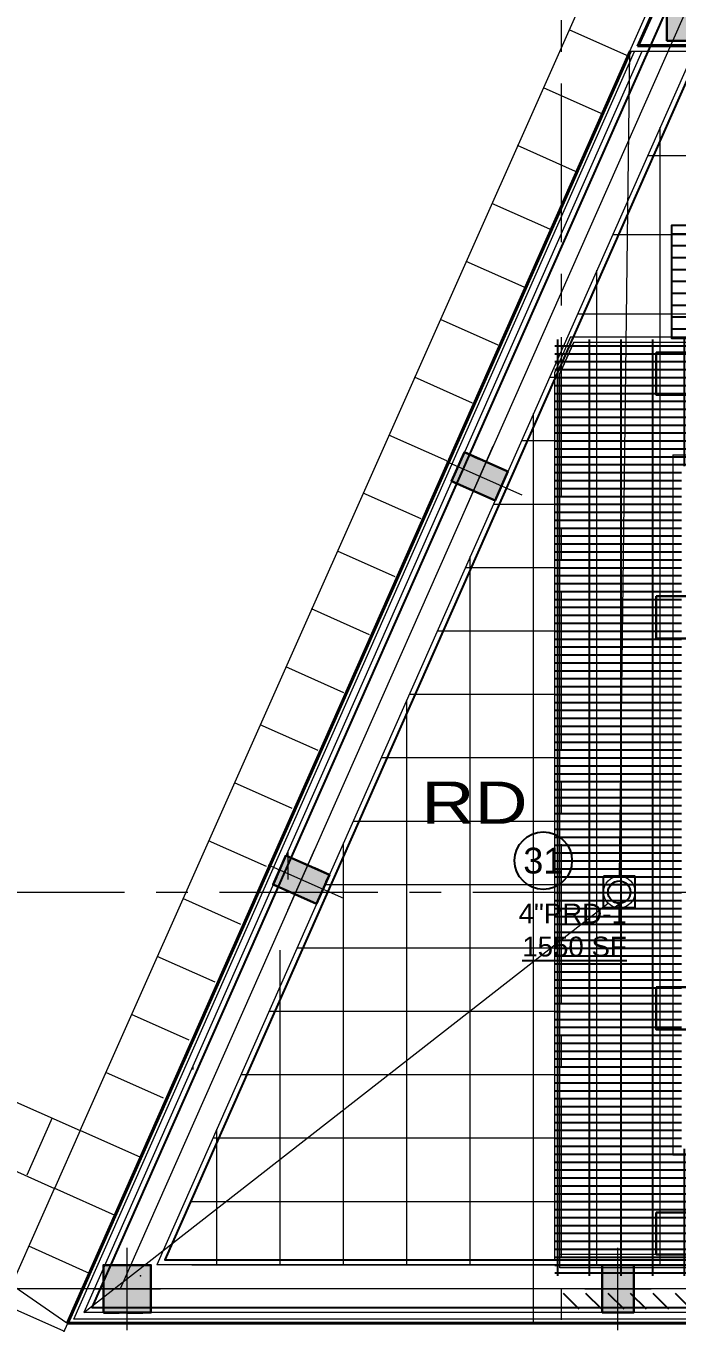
# Model space of a CAD drawing. Header units: inches. Extents: x -26500 to -19489, y -3216 to 2257.
# Drawn here: x -24143.8 to -23897.1, y 204 to 695.1 of the extents above; entities that cross this region are included whole.
import ezdxf
from ezdxf import colors
from ezdxf.entities.mleader import LeaderData, LeaderLine
from ezdxf.enums import TextEntityAlignment as Align
from ezdxf.math import Vec2, Vec3

# ---------------------------------------------------------------- set-up
doc = ezdxf.new("R2010")
doc.units = ezdxf.units.IN
doc.header["$LTSCALE"] = 48
doc.header["$MEASUREMENT"] = 0
doc.linetypes.add('A113$0$CENTER', pattern=[2, 1.25, -0.25, 0.25, -0.25])
doc.linetypes.add('NB - PH Mezzanine_plan$0$HIDDEN2', pattern=[0.1875, 0.125, -0.0625])
for name, color, linetype in [('A113$0$63', 8, 'Continuous'), ('A113$0$A roof pave', 8, 'Continuous'), ('A113$0$A-ANNO-PATT-13-14', 8, 'Continuous'), ('A113$0$A-COLS-COL13X', 8, 'Continuous'), ('A113$0$A-COLS-COLS13-14', 8, 'Continuous'), ('A113$0$A-FLOR-CATWALK', 8, 'Continuous'), ('A113$0$A-FLOR-CURB', 8, 'Continuous'), ('A113$0$A-GRID-GRD13-14', 8, 'Continuous'), ('A113$0$A-GRID-GRDP0-15', 8, 'Continuous'), ('A113$0$A-WALL-FULL-EXTR', 8, 'Continuous'), ('A113$0$bp113 - A-ROOF-CRTS', 8, 'Continuous'), ('A113$0$bp113 - A-ROOF-RFDR', 8, 'Continuous'), ('A113$0$Level 21', 8, 'Continuous'), ('A113$0$Level 32', 8, 'Continuous'), ('A113$0$S-BEAM-BELOW', 8, 'Continuous'), ('M2113$0$M-CONCRETE PAD', 8, 'Continuous'), ('M2113$0$M-HVAC-EQPM-CT', 8, 'Continuous'), ('M2113$0$M-HVAC-EQPM-HATCH', 8, 'Continuous'), ('NB - PH Mezzanine_plan$0$stcbeams', 1, 'NB - PH Mezzanine_plan$0$HIDDEN2'), ('NB - PH Mezzanine_plan$0$STCCOLS1', 1, 'NB - PH Mezzanine_plan$0$HIDDEN2'), ('P-Anno', 6, 'Continuous'), ('P-Anno-Symb @ 96', 6, 'Continuous'), ('P-Pipe-Ftng', 134, 'Continuous'), ('XREF', 7, 'Continuous')]:
    doc.layers.add(name, color=color, linetype=linetype)
doc.styles.add('A113$0$style-Arial', font='arial.ttf')
doc.styles.add('MAMEP ANNO', font='arial.ttf', dxfattribs={"height": 0.078125})
doc.styles.get("Standard").update_dxf_attribs({"font": 'simplex.shx'})

# ---------------------------------------------------------------- blocks, each defined once
blk = doc.blocks.new('A113')
at = {"layer": 'A113$0$A roof pave', "lineweight": 13, "transparency": 33554687}
for p, q in [((-24123.23, 276.92, -2660.42), (-23762.45, 1088.27, -2660.42)), ((-24309.33, 359.32, -2660.42), (-24123.23, 276.92, -2660.42)), ((-24319.08, 337.39, -2660.42), (-24132.98, 254.99, -2660.42)), ((-24162.23, 189.2, -2660.42), (-24132.98, 254.99, -2660.42))]:
    blk.add_line(p, q, dxfattribs=at)
at = {"layer": 'A113$0$A roof pave', "lineweight": 0, "transparency": 33554687}
for p, q in [((-23916.1, 683.86, -2660.42), (-23938.03, 693.61, -2660.42)), ((-23925.86, 661.93, -2660.42), (-23947.78, 671.69, -2660.42)), ((-23903.5, 225.93, -2660.42), (-23903.5, 656.79, -2660.42)), ((-23935.61, 640, -2660.42), (-23957.54, 649.76, -2660.42)), ((-23561.5, 645.94, -2660.42), (-23908.3, 645.94, -2660.42)), ((-23945.37, 618.08, -2660.42), (-23967.29, 627.83, -2660.42)), ((-23880.23, 615.94, -2660.42), (-23921.58, 615.94, -2660.42)), ((-23955.12, 596.15, -2660.42), (-23977.05, 605.9, -2660.42)), ((-23927.5, 225.94, -2660.42), (-23927.5, 602.59, -2660.42)), ((-23880.23, 585.94, -2660.42), (-23934.87, 585.94, -2660.42)), ((-23964.88, 574.22, -2660.42), (-23986.8, 583.98, -2660.42)), ((-23974.63, 552.29, -2660.42), (-23996.56, 562.05, -2660.42)), ((-23561.5, 561.94, -2660.42), (-23945.49, 561.94, -2660.42)), ((-23951.5, 204, -2660.42), (-23951.5, 548.38, -2660.42)), ((-23984.39, 530.36, -2660.42), (-24006.32, 540.12, -2660.42)), ((-23561.5, 537.94, -2660.42), (-23956.12, 537.94, -2660.42)), ((-23994.14, 508.44, -2660.42), (-24016.07, 518.19, -2660.42)), ((-23898.75, 513.94, -2660.42), (-23966.75, 513.94, -2660.42)), ((-24003.9, 486.51, -2660.42), (-24025.83, 496.26, -2660.42)), ((-23975.5, 225.94, -2660.42), (-23975.5, 494.18, -2660.42)), ((-23898.75, 489.94, -2660.42), (-23977.37, 489.94, -2660.42)), ((-24013.65, 464.58, -2660.42), (-24035.58, 474.34, -2660.42)), ((-23903.5, 465.94, -2660.42), (-23988, 465.94, -2660.42)), ((-24023.41, 442.65, -2660.42), (-24045.34, 452.41, -2660.42)), ((-23999.5, 225.94, -2660.42), (-23999.5, 439.98, -2660.42)), ((-23898.75, 441.94, -2660.42), (-23998.63, 441.94, -2660.42)), ((-24033.16, 420.72, -2660.42), (-24055.09, 430.48, -2660.42)), ((-23898.75, 417.94, -2660.42), (-24009.25, 417.94, -2660.42)), ((-24042.92, 398.8, -2660.42), (-24064.85, 408.55, -2660.42)), ((-23903.5, 393.94, -2660.42), (-24019.88, 393.94, -2660.42)), ((-24052.68, 376.87, -2660.42), (-24074.6, 386.62, -2660.42)), ((-24023.5, 225.94, -2660.42), (-24023.5, 385.77, -2660.42)), ((-24044.56, 382.65, -2660.42), (-24044.56, 371.95, -2660.42)), ((-23903.5, 369.94, -2660.42), (-24030.51, 369.94, -2660.42)), ((-24062.43, 354.94, -2660.42), (-24084.36, 364.7, -2660.42)), ((-24047.5, 225.94, -2660.42), (-24047.5, 345.12, -2660.42)), ((-23898.75, 345.94, -2660.42), (-24041.13, 345.94, -2660.42)), ((-24072.19, 333.01, -2660.42), (-24094.11, 342.77, -2660.42)), ((-24047.5, 225.94, -2660.42), (-24047.5, 331.57, -2660.42)), ((-24081.94, 311.09, -2660.42), (-24103.87, 320.84, -2660.42)), ((-23898.75, 321.94, -2660.42), (-24051.76, 321.94, -2660.42)), ((-24080.56, 301.35, -2660.42), (-24080.56, 299.95, -2660.42)), ((-24091.7, 289.16, -2660.42), (-24113.62, 298.91, -2660.42)), ((-23898.75, 297.94, -2660.42), (-24062.39, 297.94, -2660.42)), ((-24133.91, 281.65, -2660.42), (-24143.53, 259.99, -2660.42)), ((-24123.23, 276.91, -2660.42), (-24132.97, 254.98, -2660.42)), ((-24100.27, 266.7, -2660.42), (-24123.23, 276.92, -2660.42)), ((-24071.5, 225.94, -2660.42), (-24071.5, 277.37, -2660.42)), ((-23903.5, 273.94, -2660.42), (-24073.01, 273.94, -2660.42)), ((-23903.5, 225.94, -2660.42), (-23903.5, 267.63, -2660.42)), ((-24109.98, 244.76, -2660.42), (-24133.13, 255.06, -2660.42)), ((-23561.5, 249.94, -2660.42), (-24080.98, 249.94, -2660.42)), ((-24119.7, 222.81, -2660.42), (-24142.73, 233.06, -2660.42)), ((-23561.5, 225.94, -2660.42), (-24080.98, 225.94, -2660.42)), ((-24119.68, 222.8, -2660.42), (-24138.69, 180, -2660.42)), ((-24129.42, 200.87, -2660.42), (-24152.48, 211.13, -2660.42))]:
    blk.add_line(p, q, dxfattribs=at)
at = {"layer": 'A113$0$A-ANNO-PATT-13-14', "lineweight": 0, "transparency": 33554687, "extrusion": (0, 0, -1)}
for points in [[(23882.99, 689.38, 4909.55), (23882.99, 707.38, 4909.55), (23900.99, 689.38, 4909.55), (23900.99, 707.38, 4909.55)], [(24114.5, 225.94, 4909.55), (24096.5, 225.94, 4909.55), (24114.5, 207.94, 4909.55), (24096.5, 207.94, 4909.55)]]:
    blk.add_solid(points, dxfattribs=at)
at = {"layer": 'A113$0$A-ANNO-PATT-13-14', "lineweight": 0, "transparency": 33554687}
for points in [[(-23982.54, 522.7, -4909.55), (-23977.68, 533.67, -4909.55), (-23966.08, 515.41, -4909.55), (-23961.22, 526.39, -4909.55)], [(-24050.16, 370.02, -4909.55), (-24045.3, 380.99, -4909.55), (-24033.7, 362.73, -4909.55), (-24028.84, 373.7, -4909.55)], [(-23925.52, 225.94, -4909.55), (-23913.52, 225.94, -4909.55), (-23925.52, 207.94, -4909.55), (-23913.52, 207.94, -4909.55)]]:
    blk.add_solid(points, dxfattribs=at)
at = {"layer": 'A113$0$A-COLS-COL13X', "lineweight": 30, "transparency": 33554687}
for points in [[(-23905, 571.38, -4909.55), (-23889, 571.38, -4909.55), (-23889, 555.38, -4909.55), (-23905, 555.38, -4909.55)], [(-23905, 479.13, -4909.55), (-23889, 479.13, -4909.55), (-23889, 463.13, -4909.55), (-23905, 463.13, -4909.55)], [(-23905, 331.13, -4909.55), (-23889, 331.13, -4909.55), (-23889, 315.13, -4909.55), (-23905, 315.13, -4909.55)], [(-23905, 245.9, -4909.55), (-23889, 245.9, -4909.55), (-23889, 229.9, -4909.55), (-23905, 229.9, -4909.55)]]:
    blk.add_3dface(points, dxfattribs=at)
at = {"layer": 'A113$0$A-COLS-COLS13-14', "lineweight": 0, "transparency": 33554687}
for p, q in [((-23976.97, 513.05, -4909.55), (-23966.79, 536.04, -4909.55)), ((-23955.82, 517.43, -4909.55), (-23984.31, 530.04, -4909.55)), ((-24044.59, 360.36, -4909.55), (-24034.41, 383.36, -4909.55)), ((-24023.44, 364.75, -4909.55), (-24051.92, 377.36, -4909.55)), ((-24105.5, 201.37, -4909.55), (-24105.5, 232.52, -4909.55)), ((-23919.52, 201.37, -4909.55), (-23919.52, 232.52, -4909.55)), ((-24118.05, 216.94, -4909.55), (-24092.9, 216.94, -4909.55)), ((-23932.09, 216.94, -4909.55), (-23906.94, 216.94, -4909.55))]:
    blk.add_line(p, q, dxfattribs=at)
at = {"layer": 'A113$0$A-COLS-COLS13-14', "lineweight": 30, "transparency": 33554687}
for points in [[(-23900.99, 689.38, -4909.55), (-23900.99, 707.38, -4909.55), (-23882.99, 707.38, -4909.55), (-23882.99, 689.38, -4909.55)], [(-23961.22, 526.39, -4909.55), (-23977.68, 533.67, -4909.55), (-23982.54, 522.7, -4909.55), (-23966.08, 515.41, -4909.55)], [(-24028.84, 373.7, -4909.55), (-24045.3, 380.99, -4909.55), (-24050.16, 370.02, -4909.55), (-24033.7, 362.73, -4909.55)], [(-24114.5, 207.94, -4909.55), (-24096.5, 207.94, -4909.55), (-24096.5, 225.94, -4909.55), (-24114.5, 225.94, -4909.55)], [(-23925.52, 207.94, -4909.55), (-23913.52, 207.94, -4909.55), (-23913.52, 225.94, -4909.55), (-23925.52, 225.94, -4909.55)]]:
    blk.add_3dface(points, dxfattribs=at)
at = {"layer": 'A113$0$A-FLOR-CATWALK', "lineweight": 13, "transparency": 33554687}
for p, q in [((-23937.55, 577.38, 1992.75), (-23943.5, 563.95, 1992.75)), ((-23936.24, 575.4, 1992.75), (-23941.49, 563.54, 1992.75))]:
    blk.add_line(p, q, dxfattribs=at)
at = {"layer": 'A113$0$A-FLOR-CATWALK', "lineweight": 13, "transparency": 33554687, "elevation": 1992.75, "flags": 128}
for points in [[(-23841.2, 577.38), (-23561.5, 577.38), (-23561.5, 227.9), (-23943.5, 227.9), (-23943.5, 563.95)], [(-23936.24, 575.4), (-23842.2, 575.4), (-23563.5, 575.38), (-23563.5, 229.9), (-23941.5, 229.9), (-23941.49, 563.54)], [(-23937.55, 577.38), (-23879.23, 577.38)]]:
    blk.add_lwpolyline(points, dxfattribs=at)
at = {"layer": 'A113$0$A-FLOR-CURB', "lineweight": 0, "transparency": 33554687}
for p, q in [((-23911.33, 687.88, 1992.75), (-23798.81, 941.15, 1992.75)), ((-23559, 687.88, 1992.75), (-23911.33, 687.88, 1992.75))]:
    blk.add_line(p, q, dxfattribs=at)
at = {"layer": 'A113$0$A-GRID-GRD13-14', "lineweight": 0, "transparency": 33554687}
for p, q in [((-23711.26, 1113.06, 0), (-24108.08, 217, 0)), ((-23034.89, 217, 0), (-24155.5, 217, 0))]:
    blk.add_line(p, q, dxfattribs=at)
at = {"layer": 'A113$0$A-GRID-GRDP0-15', "linetype": 'A113$0$CENTER', "lineweight": 0, "transparency": 33554687}
for p, q in [((-23941.02, 2113.24), (-23941.02, -676.9)), ((-24358.53, 367.16), (-20364.93, 367.16))]:
    blk.add_line(p, q, dxfattribs=at)
at = {"layer": 'A113$0$A-WALL-FULL-EXTR', "lineweight": 13, "transparency": 33554687}
for p in [(-23901.76, 715.58, 1992.75), (-23880.53, 685.38, 1992.75)]:
    blk.add_line(p, (-23915.18, 685.38, 1992.75), dxfattribs=at)
at = {"layer": 'A113$0$A-WALL-FULL-EXTR', "lineweight": 30, "transparency": 33554687}
for p in [(-23899.93, 714.77, 1992.75), (-23880.53, 687.38, 1992.75)]:
    blk.add_line(p, (-23912.1, 687.38, 1992.75), dxfattribs=at)
at = {"layer": 'A113$0$bp113 - A-ROOF-CRTS', "lineweight": 13, "transparency": 33554687}
for p, q in [((-23915.18, 685.38, -2660.42), (-23919.02, 373.16, -2660.42)), ((-24371.93, 371.46, -2660.42), (-24128.31, 204.09, -2660.42)), ((-23913.02, 367.16, -2660.42), (-23609.02, 367.16, -2660.42)), ((-24121.92, 207.94, -2660.42), (-23923.27, 362.91, -2660.42))]:
    blk.add_line(p, q, dxfattribs=at)
blk.add_point((-24100.43, 221.9, -2660.42), dxfattribs=at)
at = {"layer": 'A113$0$bp113 - A-ROOF-RFDR', "lineweight": 13, "transparency": 33554687}
blk.add_circle((-23919.02, 367.16, -2660.42), 6, dxfattribs=at)
at = {"layer": 'A113$0$Level 21', "lineweight": 40, "transparency": 33554687}
for p, q in [((-24128.03, 204, 1992.75), (-23914.89, 685.38, 1992.75)), ((-23561.5, 204, 1992.75), (-24128.03, 204, 1992.75))]:
    blk.add_line(p, q, dxfattribs=at)
at = {"layer": 'A113$0$Level 21', "lineweight": 13, "transparency": 33554687}
for p, q in [((-24125.73, 205.5, 1992.75), (-23913.25, 685.38, 1992.75)), ((-23561.5, 205.5, 1992.75), (-24125.73, 205.5, 1992.75))]:
    blk.add_line(p, q, dxfattribs=at)
at = {"layer": 'A113$0$Level 21', "lineweight": 0, "transparency": 33554687}
for p, q in [((-23910.5, 685.38, 1992.75), (-24121.91, 208, 1992.75)), ((-23890.82, 685.38, 1992.75), (-24094.25, 226, 1992.75)), ((-23557.5, 226, 1992.75), (-24094.25, 226, 1992.75)), ((-23557.5, 208, 1992.75), (-24121.91, 208, 1992.75))]:
    blk.add_line(p, q, dxfattribs=at)
at = {"layer": 'A113$0$Level 32', "lineweight": 13, "transparency": 33554687, "elevation": -2660.42, "flags": 128}
blk.add_lwpolyline([(-23941.5, 563.52), (-23936.24, 575.4), (-23563.5, 575.38), (-23563.5, 224.88), (-23941.5, 224.88), (-23941.5, 563.52)], close=True, dxfattribs=at)
at = {"layer": 'A113$0$S-BEAM-BELOW', "lineweight": 13, "transparency": 33554687}
for p, q in [((-23898.75, 532.63, 1992.75), (-23606.25, 532.63, 1992.75)), ((-23898.75, 532.63, 1992.75), (-23898.75, 267.63, 1992.75)), ((-23898.75, 267.63, 1992.75), (-23606.25, 267.63, 1992.75))]:
    blk.add_line(p, q, dxfattribs=at)
at = {"layer": 'A113$0$63', "lineweight": 0, "transparency": 33554687, "style": 'A113$0$style-Arial', "width": 1.246875}
blk.add_text('RD', height=16, dxfattribs=at).set_placement((-23994, 393))
blk = doc.blocks.new('NB - PH Mezzanine_plan')
at = {"layer": 'NB - PH Mezzanine_plan$0$stcbeams', "linetype": 'Continuous', "transparency": 33554687, "elevation": 0}
for points in [[(-23898.53, 707.43), (-24118.87, 209.9), (-23555.87, 209.94)], [(-23886.12, 691), (-24091.21, 227.9), (-23555.87, 227.9)]]:
    blk.add_lwpolyline(points, dxfattribs=at)
at = {"layer": 'NB - PH Mezzanine_plan$0$STCCOLS1', "transparency": 33554687}
for points in [[(-23900.99, 689.38), (-23882.99, 689.38), (-23882.99, 707.38), (-23900.99, 707.38)], [(-23977.7, 533.64), (-23961.22, 526.39), (-23966.06, 515.4), (-23982.53, 522.66)], [(-24050.14, 370.01), (-24033.66, 362.75), (-24028.83, 373.74), (-24045.3, 380.99)], [(-24114.5, 207.92), (-24096.5, 207.92), (-24096.5, 225.94), (-24114.5, 225.94)], [(-23925.52, 207.94), (-23913.52, 207.94), (-23913.52, 225.96), (-23925.52, 225.96)]]:
    blk.add_lwpolyline(points, close=True, dxfattribs=at)
blk = doc.blocks.new('LDGD')
at = {"layer": 'P-Pipe-Ftng'}
for p, q in [((-3, -3), (-3, 3)), ((3, 3), (-3, 3)), ((3, -3), (3, 3)), ((3, -3), (-3, -3))]:
    blk.add_line(p, q, dxfattribs=at)
blk.add_circle((0, 0), 2.12, dxfattribs=at)
blk = doc.blocks.new('Key Note')
at = {"color": 0, "linetype": 'Continuous', "transparency": 16777216}
blk.add_lwpolyline([(-0.09375, -0.09375), (0.09375, -0.09375), (0.09375, 0.09375), (-0.09375, 0.09375)], close=True, dxfattribs=at)
at = {"color": 0, "linetype": 'ByBlock', "transparency": 16777216, "style": 'MAMEP ANNO'}
blk.add_attdef('ID', text='', height=0.10156, dxfattribs=at).set_placement((0, 0), align=Align.MIDDLE_CENTER)
blk = doc.blocks.new('*U443')
at = {"color": 0, "linetype": 'Continuous'}
blk.add_circle((0, 0), 0.1132, dxfattribs=at)
at = {"color": 0, "linetype": 'ByBlock', "style": 'MAMEP ANNO'}
blk.add_attdef('ID', text='', height=0.1016, dxfattribs=at).set_placement((0, 0), align=Align.MIDDLE_CENTER)
blk = doc.blocks.new('M2113$0$A$C17F01C4B')
at = {"layer": 'M2113$0$M-HVAC-EQPM-CT'}
h = blk.add_hatch(dxfattribs=at)
h.set_pattern_fill('ANSI31', color=1, scale=36, angle=135, style=0)
h.set_pattern_definition([(180, (-1292.627, -2956.411), (-9e-16, -4.5), [])])
h.paths.add_polyline_path([(0, 42.89), (37.61, 42.89), (37.61, 0), (0, 0)])
at = {"layer": 'M2113$0$M-CONCRETE PAD'}
blk.add_lwpolyline([(0, 42.89), (37.61, 42.89), (37.61, 0), (0, 0)], close=True, dxfattribs=at)

msp = doc.modelspace()

# ---------------------------------------------------------------- hatches: boundary and pattern name
at = {"layer": 'M2113$0$M-HVAC-EQPM-HATCH', "transparency": 33554687}
h = msp.add_hatch(dxfattribs=at)
h.set_pattern_fill('GRATE', color=256, scale=96, style=0)
h.set_pattern_definition([(0, (22365.6655, 7617.963), (0, 3), []), (90, (22365.665, 7617.963), (-12, 7e-16), [])])
h.paths.add_polyline_path([(-23943.46, 576.41), (-23561.46, 576.41), (-23561.46, 221.91), (-23943.46, 221.91)])
h.paths.add_polyline_path([(-23895.46, 528.41), (-23609.46, 528.41), (-23609.46, 269.91), (-23895.46, 269.91)], flags=16)
h = msp.add_hatch(dxfattribs=at)
h.set_pattern_fill('ANSI31', color=256, scale=48, angle=270, style=0)
h.set_pattern_definition([(315, (-294.429, -885.142), (4.2426407, 4.2426407), [])])
h.paths.add_polyline_path([(-23561.5, 215.35), (-23561.5, 209.35), (-23941.02, 209.35), (-23941.02, 215.35)])

# ---------------------------------------------------------------- block references
at = {"layer": 'P-Anno-Symb @ 96', "xscale": 96, "yscale": 96, "zscale": 96}
msp.add_blockref('*U443', (-23947.81, 379.06), dxfattribs=at).add_auto_attribs({'ID': '31'})
at = {"layer": 'P-Pipe-Ftng', "xscale": 2, "yscale": 2, "zscale": 2}
msp.add_blockref('LDGD', (-23919.02, 367.16), dxfattribs=at)
at = {"layer": 'XREF'}
for name in ['A113', 'NB - PH Mezzanine_plan']:
    msp.add_blockref(name, (0, 0), dxfattribs=at)
at = {"layer": 'XREF', "transparency": 33554687, "rotation": 180}
msp.add_blockref('M2113$0$A$C17F01C4B', (-23861.54, 619.61), dxfattribs=at)

# ---------------------------------------------------------------- texts
at = {"layer": 'P-Anno', "insert": (-23916.18, 362.78, 0), "char_height": 7.5, "width": 52.1223, "attachment_point": 3, "style": 'MAMEP ANNO'}
msp.add_mtext('4"PRD-1\\P{\\L1550 SF}', dxfattribs=at)

# ---------------------------------------------------------------- leaders
at = {"layer": 'P-Anno'}
ml = msp.add_multileader_block('Standard', dxfattribs=at)
ml.set_content('Key Note', color=256, scale=96)
ml.set_attribute('ID', '1', width=0)
ml.set_leader_properties(color=256, linetype='Continuous')
ml.build(insert=Vec2(0, 0))
ml.multileader.update_dxf_attribs({"has_dogleg": 0, "text_left_attachment_type": 2, "text_right_attachment_type": 2, "dogleg_length": 3.84, "arrow_head_size": 12, "scale": 96})
ctx = ml.context
ctx.base_point, ctx.scale, ctx.char_height, ctx.arrow_head_size, ctx.landing_gap_size, ctx.plane_origin = Vec3(-23654.47, 465.71), 96, 737.28, 12, 384, Vec3(-23677.64, 442.38)
ctx.left_attachment, ctx.right_attachment = 2, 2
notes = []
notes.append((ctx, [(0, (1, 1, 0), (-24023.47, 465.71), (1, 0), 369, [(0, [(-23677.64, 442.38), (-23662.45, 465.71)], 0, [])])]))
ctx.block.insert = Vec3(-23645.47, 465.71)
for ctx, leaders in notes:
    for number, flags, end, landing, length, lines in leaders:
        leader = LeaderData()
        leader.index, (leader.has_last_leader_line, leader.has_dogleg_vector, leader.attachment_direction) = number, flags
        leader.last_leader_point, leader.dogleg_vector, leader.dogleg_length = Vec3(end), Vec3(landing), length
        for number, points, colour, breaks in lines:
            line = LeaderLine()
            line.index, line.vertices, line.color, line.breaks = number, Vec3.list(points), colors.encode_raw_color(colour), breaks
            leader.lines.append(line)
        ctx.leaders.append(leader)

doc.saveas('drawing.dxf')
